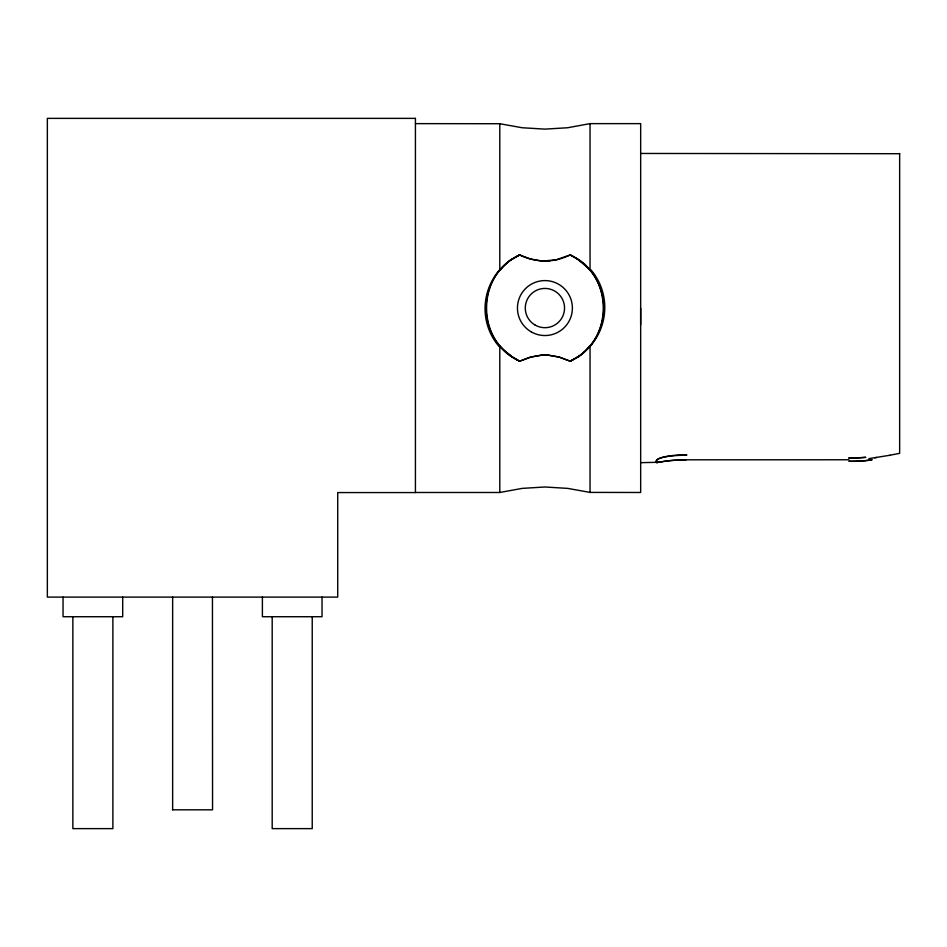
<?xml version="1.0" encoding="UTF-8"?>
<svg xmlns="http://www.w3.org/2000/svg" width="947" height="947" viewBox="0 0 947 947"><rect width="100%" height="100%" fill="white"/><g stroke="black" fill="none" stroke-linecap="round" stroke-linejoin="round"><path stroke-width="1.42" d="M640.669 324.632L640.669 308.059M514.197 257.844C477.383 278.323 477.395 337.795 514.197 358.286M575.634 358.286C612.449 337.795 612.449 278.323 575.634 257.844M511.38 259.691L519.595 254.932L530.391 258.957L541.66 260.97A47.019 47.019 0 0 0 543.294 261.052L556.303 259.75L570.236 254.932L574.9 257.406M578.451 356.439L570.236 361.198L559.511 357.173L548.23 355.161A48.001 48.001 0 0 0 541.625 355.161L530.344 357.173L519.595 361.198L514.931 358.724M514.931 257.406L519.595 254.932C533.575 261.846 550.325 263.195 564.874 257.182A78.944 78.944 0 0 0 570.236 254.932L579.742 260.603M574.9 358.724L570.236 361.198L558.789 356.972L548.562 355.184A48.356 48.356 0 0 0 541.27 355.184L531.054 356.972L519.595 361.198L510.102 355.516M640.669 462.669L658.354 462.278M415.425 492.487L499.791 492.487L522.188 488.38L544.916 486.995L567.644 488.38L590.04 492.404L640.669 492.487L640.669 123.631L590.04 123.631L567.644 127.75L544.916 129.123L522.188 127.75L499.791 123.726L415.425 123.631M656.378 462.669L660.13 461.994M890.05 455.223L899.65 453.329L899.65 153.461M890.062 455.223L868.908 458.608M658.627 462.231L664.782 461.272M659.881 462.018L666.57 461.023M874.685 457.792L876.602 457.508M665.623 461.153L667.079 460.964M666.7 461.011L670.535 460.573M667.268 460.94L671.08 460.514M670.855 460.55L674.927 460.183M671.482 460.491L683.9 459.78M549.84 260.827L546.585 261.052M676.04 460.112L681.639 459.84M682.207 459.816L848.903 459.769M684.468 459.78L686.184 459.769M172.532 809.815L212.554 809.815L212.448 597.107M640.669 153.461L899.65 153.71M541.672 260.97L543.306 261.052M541.282 260.946L543.093 261.041M590.04 123.761L590.04 270.274M590.04 345.856L590.04 492.487M499.791 123.761L499.791 270.274M499.791 492.487L499.791 345.856A64.941 61.247 -27.8 0 0 510.397 355.125M322.027 597.107L322.027 616.722L262.39 616.722L262.39 597.107M312.226 616.722L312.226 828.625L272.191 828.625L272.191 616.722M172.638 597.107L172.638 809.815M122.696 597.107L122.696 616.722L63.047 616.722L63.047 597.107M112.882 616.722L112.882 828.625L72.86 828.625L72.86 616.722M865.463 457.283A39.206 7.02 0 0 1 848.903 457.946M871.986 459.804A39.265 10.393 1.4 0 1 848.903 461.284A39.206 10.287 1.3 0 0 871.832 459.733M865.747 457.389A39.265 7.197 0 0 1 848.903 458.088M657.396 462.61A29.748 5.836 0 0 1 686.634 455.223M657.052 462.633A29.7 6.369 0 0 1 686.741 454.856M570.236 254.932A58.856 58.856 0 0 1 570.236 361.198M519.595 361.198A58.856 58.856 0 0 1 519.595 254.932M579.434 261.005A64.941 61.247 -27.8 0 1 589.981 270.321M590.739 269.646A57.826 56.796 -73.1 0 1 590.312 346.105M589.863 345.702A64.822 61.366 58.3 0 1 578.629 356.676M499.093 346.484A57.826 56.796 -73.1 0 1 499.519 270.025M499.98 270.428A64.822 61.366 58.3 0 1 511.202 259.454M415.425 118.375L47.35 118.375L47.35 597.107L337.724 597.107L337.724 492.57L415.425 492.57L415.425 118.375M535.102 325.058A19.615 19.615 0 0 0 564.542 308.059A19.615 19.615 0 0 0 535.102 291.072A19.615 19.615 0 0 0 535.102 325.058M531.184 331.852A27.463 27.463 0 0 0 572.39 308.059A27.463 27.463 0 0 0 531.184 284.278A27.463 27.463 0 0 0 531.184 331.852"/></g></svg>
